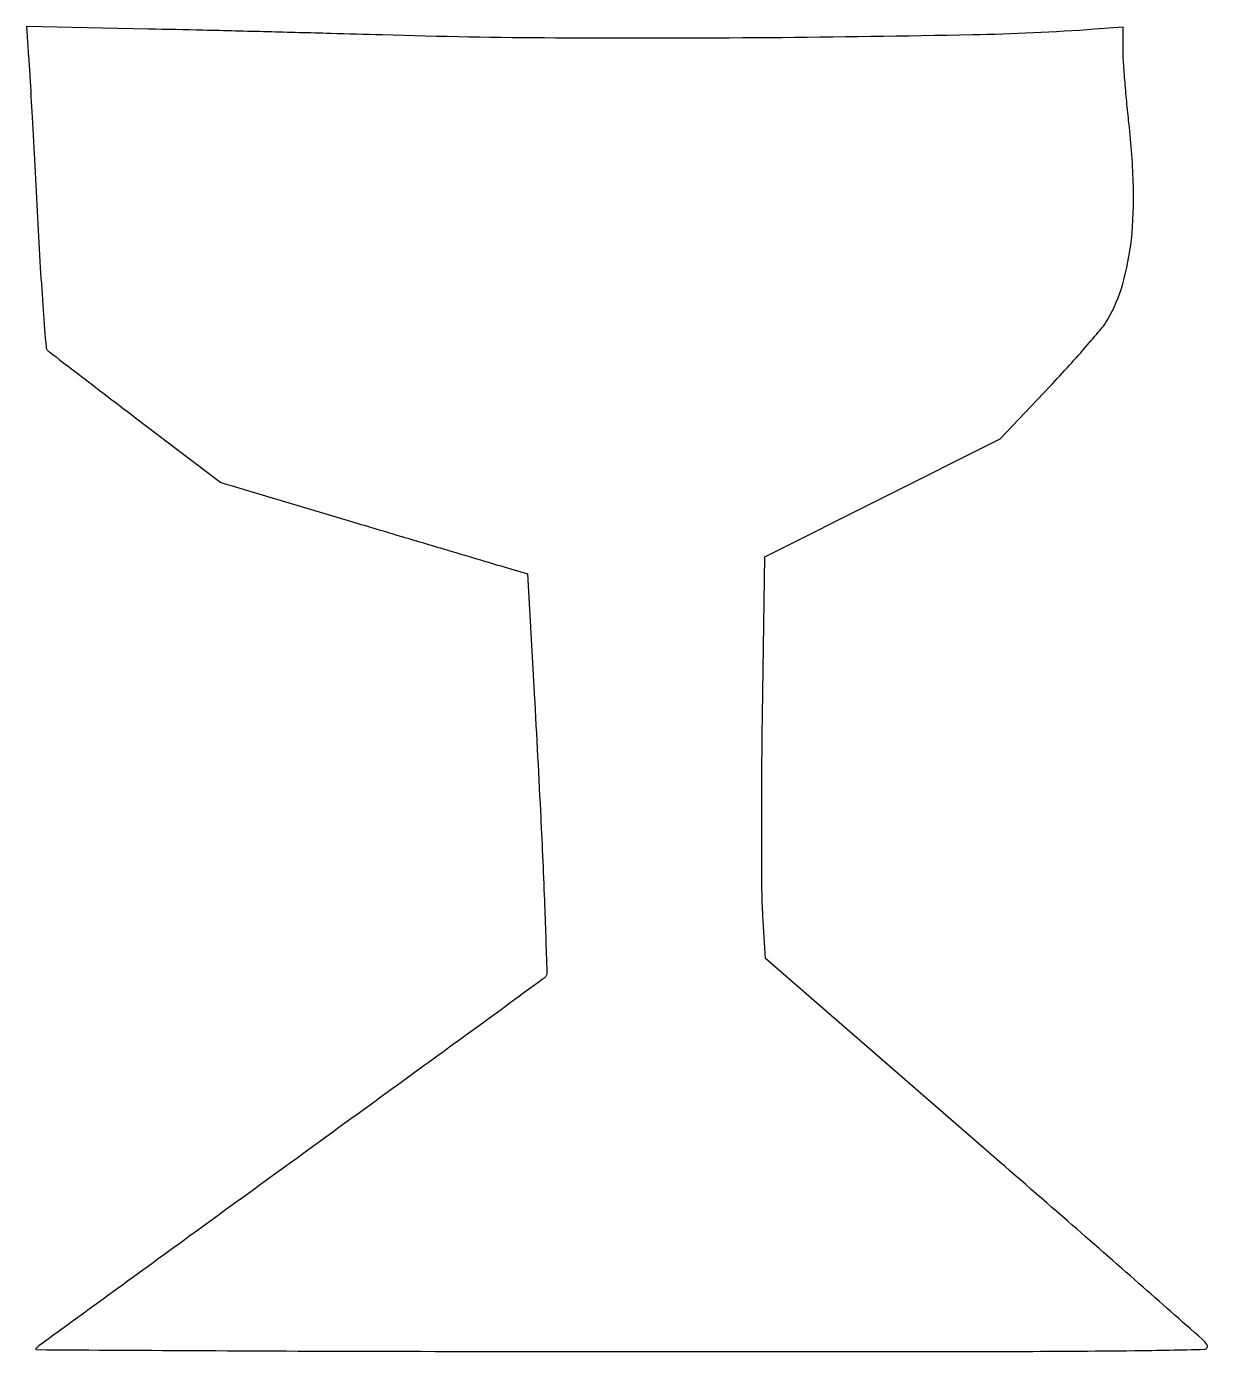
# Model space of a CAD drawing. Extents: x 0 to 322, y 0 to 361.
import ezdxf

# ---------------------------------------------------------------- set-up
doc = ezdxf.new("R2010")
doc.units = 0

msp = doc.modelspace()

# ---------------------------------------------------------------- linework, layer by layer
msp.add_lwpolyline([(0.547445, 352.883526, -0.003036), (0.870618, 347.757191, -0.000375), (1.498949, 336.575926, -0.000443), (2.223536, 323.293774, -0.000366), (2.972641, 309.140902, 0.002114), (3.740766, 295.530246, 0.003407), (4.523079, 283.943838, 0.000662), (5.293677, 273.764213, 0.191228), (5.659098, 273.016864, 0.021023), (6.338805, 272.448884, 0.000115), (13.076373, 267.286252, 0.000503), (20.763965, 261.410742, 0.000319), (29.728553, 254.582568), (52.957107, 236.913211), (87.728553, 226.556031, 0.000043), (101.560522, 222.437275, 0.000054), (114.360777, 218.628446, 0.000043), (125.100395, 215.435054, 0.000437), (129.563454, 214.112636), (136.626909, 212.026421), (138.324113, 181.263211, -0.001218), (140.111141, 147.371059, -0.003154), (141.185958, 122.922652, -0.000699), (141.894422, 103.375978, -0.217371), (141.309224, 101.965392, -0.029949), (140.619815, 101.396883, -0.00002), (120.615834, 86.822018, -0.000242), (98.321392, 70.596186, -0.000148), (72, 51.470962, 0.000157), (45.668973, 32.338053, 0.000255), (23.342813, 16.087083, 0.000024), (3.352589, 1.519336, 0.027176), (2.55, 0.864794, 0.683225), (2.689588, 0.501072, 0.000047), (48.341282, 0.249868, 0.000867), (99.807822, 0.060742, 0.000485), (162.421972, 0, 0.000161), (267.980658, 0.034068, 0.002855), (302.093852, 0.250858, 0.002891), (321.205776, 0.591964, 0.601703), (321.871972, 1.923756, 0.057311), (320.629545, 3.300919, 0.000189), (303.424892, 18.448863, 0.00105), (283.908125, 35.546841, 0.000658), (261, 55.477998), (201.5, 107.108484), (200.782302, 118.804242, -0.012892), (200.535778, 125.74477, -0.001926), (200.453766, 139.714111, -0.002164), (200.491879, 156.218235, -0.001865), (200.671711, 173.562945), (201.278817, 216.625891), (233.389408, 232.719456), (265.5, 248.813022), (279.042097, 263.156511, 0.004665), (284.388368, 268.926071, 0.005783), (289.251363, 274.399171, 0.004789), (293.231531, 279.074124, 0.042581), (294.780484, 281.287477, 0.062933), (298.926726, 291.099878, 0.041463), (301.258349, 303.144558, 0.034512), (301.828459, 317.628265, 0.020454), (300.609302, 334.878813, -0.004033), (299.993244, 340.816086, -0.004028), (299.472732, 346.765384, -0.003943), (299.101056, 351.967411, -0.015861), (299, 355.152211), (299, 361.046797), (291.25, 360.494746, -0.012738), (257.899459, 358.971679, -0.003057), (202.508527, 358.193586, -0.003316), (144.207052, 358.11783, -0.006189), (97, 358.954008, 0.000768), (82.926553, 359.35595, 0.000421), (65.687459, 359.807246, 0.00042), (48.18577, 360.235943, 0.000671), (33.233902, 360.569533), (-0.032196, 361.267051)], format="xyb", close=True)

doc.saveas('drawing.dxf')
